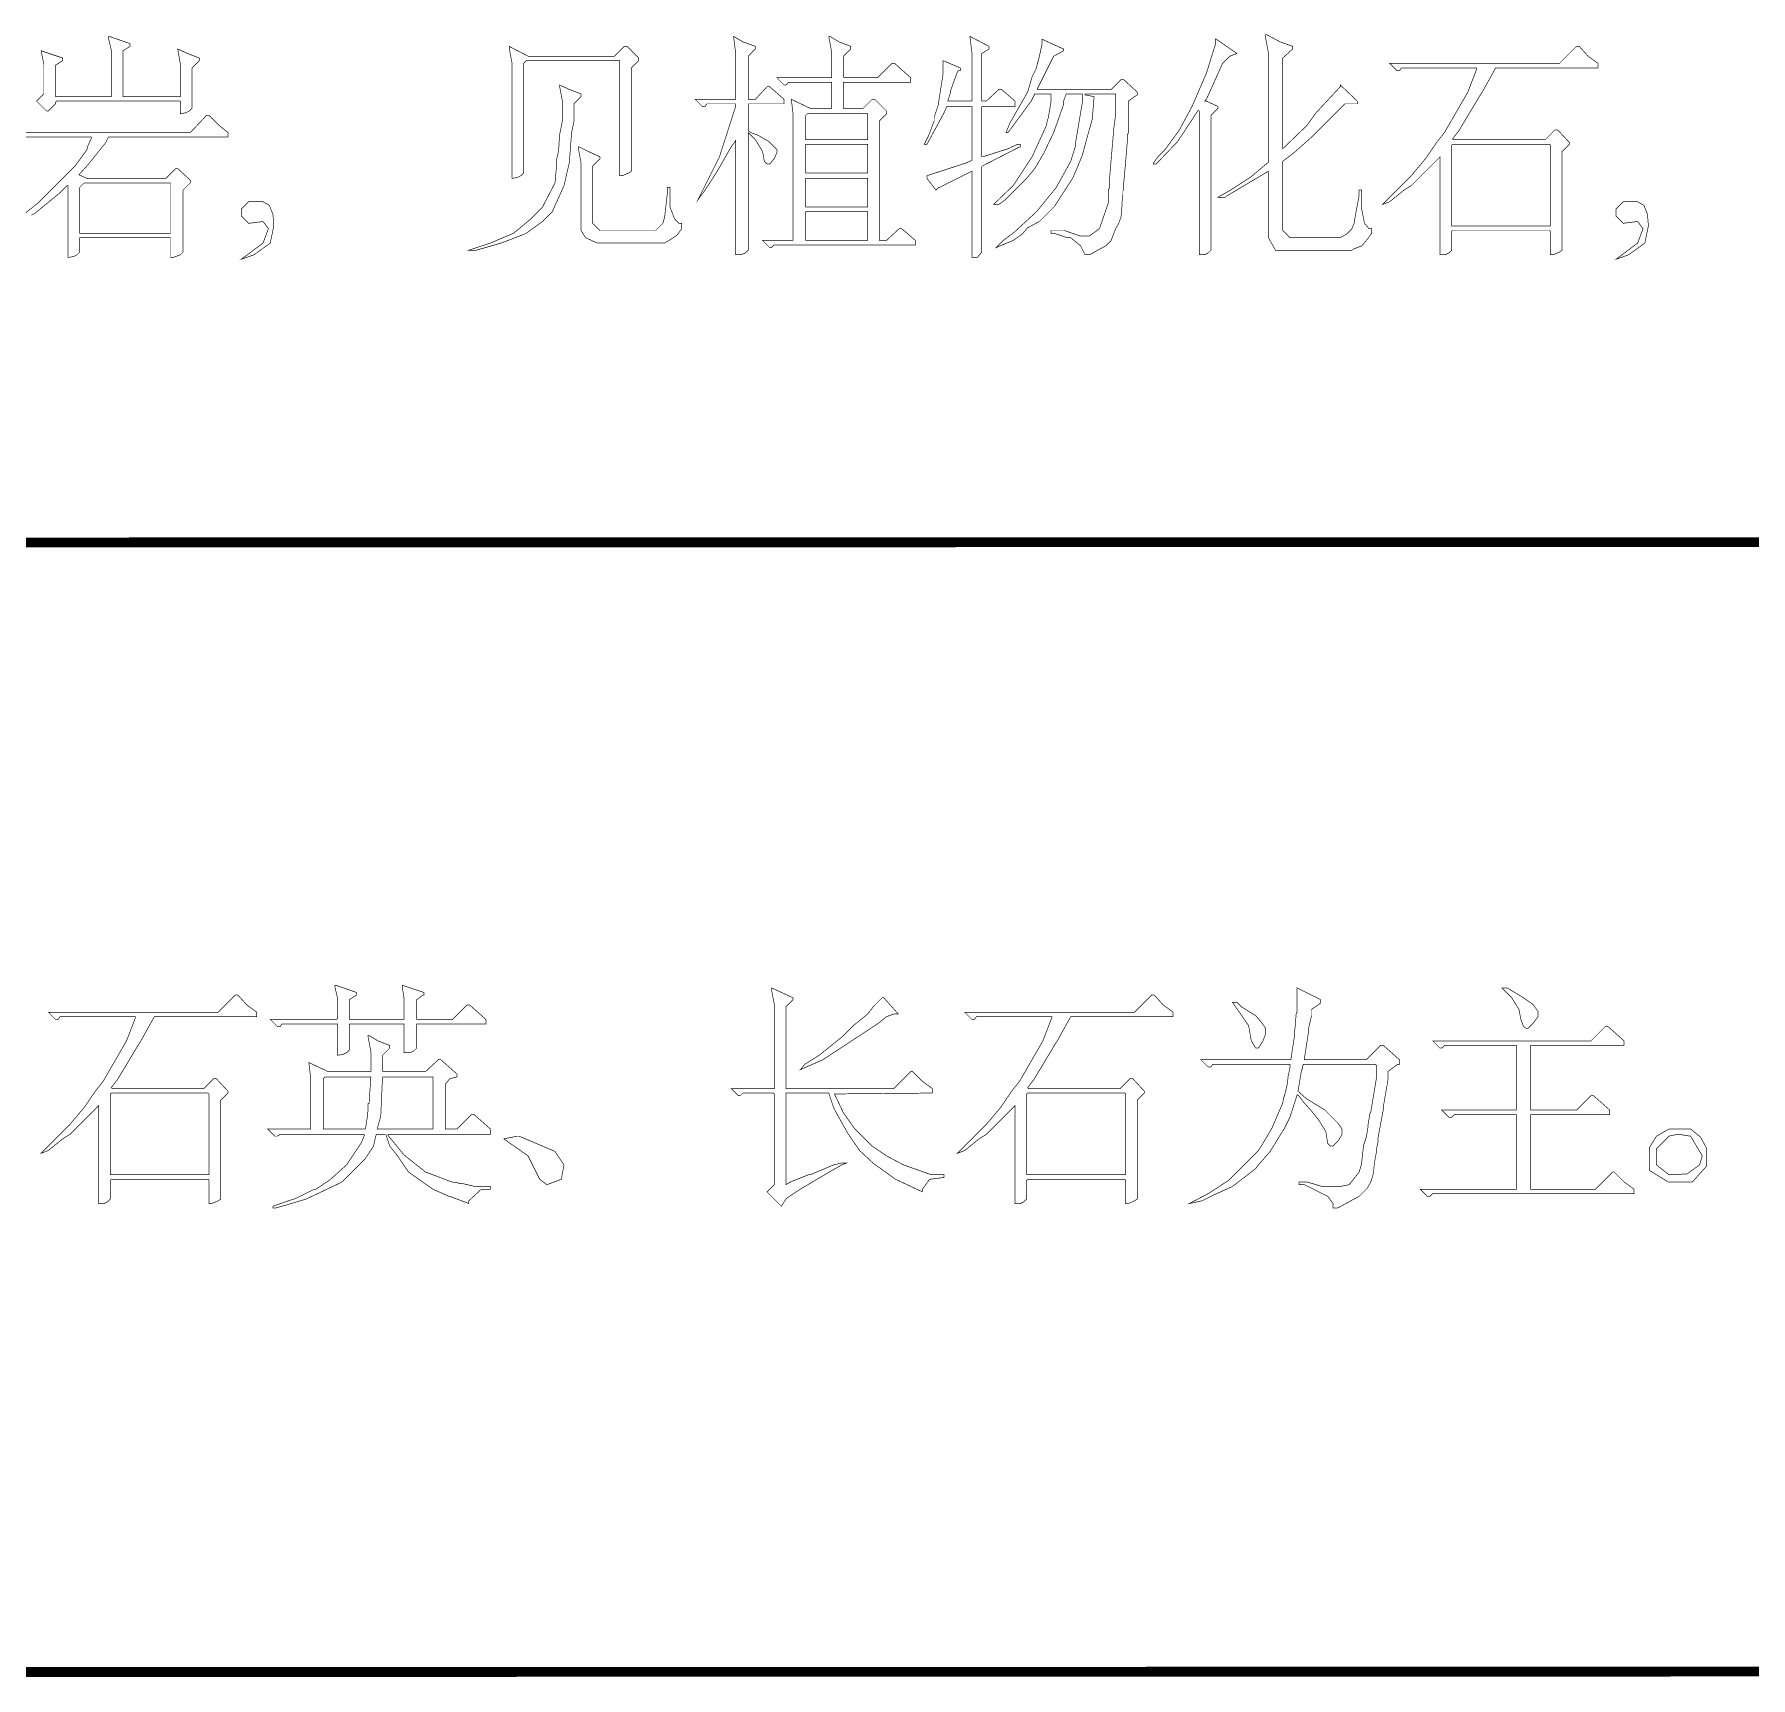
# Model space of a CAD drawing. Extents: x 94 to 452, y -72 to 1042.
# Drawn here: x 258.31 to 284.53, y 358.03 to 383.14 of the extents above; entities that cross this region are included whole.
import ezdxf

# ---------------------------------------------------------------- set-up
doc = ezdxf.new("R2010")
doc.units = 0
doc.header["$MEASUREMENT"] = 0
doc.layers.add('TREE_LAYER', color=7, linetype='Continuous')

msp = doc.modelspace()

# ---------------------------------------------------------------- linework, layer by layer
at = {"layer": 'TREE_LAYER'}
for points, const_width, elevation in [([(259.452469, 383.105089), (259.438743, 383.105089), (259.438743, 383.077638), (259.47992, 382.899207), (259.47992, 382.185481), (259.466194, 382.185481), (258.642665, 382.185481), (258.628939, 382.185481), (258.628939, 382.665873), (258.738743, 382.734501), (258.738743, 382.734501), (258.738743, 382.775677), (258.409332, 382.885481), (258.450508, 382.679599), (258.450508, 382.226658), (258.340704, 382.116854), (258.491685, 381.965873), (258.519136, 381.965873), (258.628939, 382.075677), (258.628939, 382.103128), (258.642665, 382.116854), (260.536783, 382.116854), (260.536783, 382.103128), (260.536783, 381.924697), (260.619136, 381.938423), (260.674037, 381.965873), (260.715214, 382.00705), (260.715214, 382.624697), (260.825018, 382.734501), (260.825018, 382.775677), (260.646587, 382.844305), (260.495606, 382.912932), (260.536783, 382.679599), (260.536783, 382.185481), (260.536783, 382.185481), (259.658351, 382.185481), (259.658351, 382.185481), (259.658351, 382.885481), (259.768155, 382.954109), (259.768155, 382.954109), (259.768155, 382.995285), (259.452469, 383.105089), (259.452469, 383.105089)], 0.01, 47), ([(268.991685, 383.105089), (268.991685, 383.105089), (268.991685, 383.077638), (269.019136, 382.85803), (269.019136, 382.15803), (269.019136, 382.144305), (268.401488, 382.144305), (268.511292, 382.034501), (268.552469, 382.034501), (268.57992, 382.075677), (269.019136, 382.075677), (269.019136, 382.075677), (269.019136, 382.034501), (268.772077, 381.265873), (268.442665, 380.60705), (268.552469, 380.75803), (268.7309, 381.03254), (268.950508, 381.416854), (269.019136, 381.512932), (269.019136, 381.512932), (269.019136, 379.769795), (269.101488, 379.769795), (269.170116, 379.797246), (269.211292, 379.838423), (269.211292, 381.622736), (269.211292, 381.636462), (269.321096, 381.526658), (269.4309, 381.348226), (269.458351, 381.197246), (269.499528, 381.15607), (269.540704, 381.15607), (269.609332, 381.238423), (269.650508, 381.334501), (269.650508, 381.375677), (269.526979, 381.499207), (269.362273, 381.595285), (269.252469, 381.636462), (269.211292, 381.663913), (269.211292, 382.075677), (269.211292, 382.075677), (269.760312, 382.075677), (269.760312, 382.144305), (269.540704, 382.336462), (269.499528, 382.336462), (269.321096, 382.144305), (269.211292, 382.144305), (269.211292, 382.15803), (269.211292, 382.803128), (269.321096, 382.912932), (269.321096, 382.954109), (269.128939, 383.022736), (268.991685, 383.105089), (268.991685, 383.105089)], 0.01, 47), ([(270.460312, 383.105089), (270.446587, 383.105089), (270.446587, 383.077638), (270.487763, 382.85803), (270.487763, 382.487442), (270.487763, 382.473717), (269.650508, 382.473717), (269.760312, 382.363913), (269.787763, 382.363913), (269.828939, 382.405089), (270.487763, 382.405089), (270.487763, 382.405089), (270.487763, 382.00705), (270.487763, 382.00705), (270.158351, 382.00705), (269.870116, 382.144305), (269.897567, 381.910972), (269.897567, 379.989403), (269.897567, 379.989403), (269.4309, 379.989403), (269.540704, 379.879599), (269.568155, 379.879599), (269.609332, 379.920775), (271.764234, 379.920775), (271.764234, 379.989403), (271.558351, 380.167834), (271.517175, 380.167834), (271.325018, 379.989403), (271.228939, 379.989403), (271.215214, 379.989403), (271.215214, 381.814893), (271.325018, 381.924697), (271.325018, 381.965873), (271.146587, 382.144305), (271.10541, 382.144305), (270.968155, 382.00705), (270.67992, 382.00705), (270.666194, 382.00705), (270.666194, 382.405089), (270.67992, 382.405089), (271.695606, 382.405089), (271.695606, 382.473717), (271.448547, 382.693324), (271.407371, 382.693324), (271.187763, 382.473717), (270.67992, 382.473717), (270.666194, 382.487442), (270.666194, 382.803128), (270.775998, 382.912932), (270.775998, 382.954109), (270.597567, 383.022736), (270.460312, 383.105089), (270.460312, 383.105089)], 0.01, 47), ([(272.601488, 383.105089), (272.601488, 383.105089), (272.601488, 383.077638), (272.628939, 382.85803), (272.628939, 382.116854), (272.628939, 382.116854), (272.272077, 382.116854), (272.258351, 382.116854), (272.299528, 382.240383), (272.299528, 382.267834), (272.409332, 382.569795), (272.423057, 382.583521), (272.450508, 382.583521), (272.450508, 382.624697), (272.189724, 382.734501), (272.189724, 382.542344), (272.121096, 382.103128), (272.121096, 382.075677), (272.052469, 381.869795), (272.052469, 381.814893), (271.970116, 381.595285), (271.901488, 381.45803), (271.942665, 381.45803), (271.942665, 381.45803), (272.203449, 381.938423), (272.244626, 382.034501), (272.628939, 382.034501), (272.628939, 382.034501), (272.628939, 381.210972), (272.532861, 381.169795), (271.942665, 380.977638), (271.942665, 380.936462), (272.07992, 380.75803), (272.121096, 380.799207), (272.134822, 380.799207), (272.628939, 381.046266), (272.628939, 381.046266), (272.628939, 379.728619), (272.711292, 379.728619), (272.77992, 379.810972), (272.77992, 381.114893), (272.793645, 381.128619), (273.35639, 381.416854), (273.370116, 381.416854), (273.370116, 381.45803), (273.328939, 381.45803), (273.150508, 381.375677), (273.136783, 381.375677), (272.793645, 381.265873), (272.77992, 381.265873), (272.77992, 382.034501), (272.77992, 382.034501), (273.287763, 382.034501), (273.287763, 382.116854), (273.081881, 382.295285), (273.040704, 382.295285), (272.848547, 382.116854), (272.77992, 382.116854), (272.77992, 382.116854), (272.77992, 382.844305), (272.889724, 382.912932), (272.889724, 382.912932), (272.889724, 382.954109), (272.601488, 383.105089), (272.601488, 383.105089)], 0.01, 47), ([(277.1309, 383.13254), (277.117175, 383.13254), (277.117175, 383.077638), (277.158351, 382.85803), (277.158351, 381.183521), (276.897567, 380.963913), (276.581881, 380.75803), (276.389724, 380.648226), (276.499528, 380.648226), (276.513253, 380.661952), (277.158351, 381.046266), (277.158351, 381.03254), (277.158351, 380.030579), (277.268155, 379.838423), (278.434822, 379.838423), (278.448547, 379.852148), (278.585802, 379.90705), (278.668155, 380.003128), (278.736783, 380.099207), (278.736783, 380.167834), (278.695606, 380.167834), (278.626979, 380.250187), (278.585802, 380.45607), (278.585802, 380.75803), (278.544626, 380.75803), (278.544626, 380.675677), (278.475998, 380.305089), (278.475998, 380.277638), (278.462273, 380.236462), (278.434822, 380.167834), (278.352469, 380.085481), (278.25639, 380.030579), (277.487763, 380.030579), (277.377959, 380.140383), (277.377959, 381.197246), (277.55639, 381.334501), (277.803449, 381.554109), (278.325018, 382.075677), (278.517175, 382.075677), (278.517175, 382.116854), (278.25639, 382.363913), (278.25639, 382.336462), (277.885802, 381.938423), (277.748547, 381.746266), (277.377959, 381.389403), (277.377959, 381.389403), (277.377959, 382.775677), (277.528939, 382.912932), (277.528939, 382.954109), (277.336783, 383.022736), (277.1309, 383.13254), (277.1309, 383.13254)], 0.01, 47), ([(265.560312, 382.954109), (265.560312, 382.954109), (265.560312, 382.926658), (265.601488, 382.70705), (265.601488, 380.936462), (265.683841, 380.950187), (265.738743, 380.977638), (265.77992, 381.018815), (265.77992, 382.693324), (265.821096, 382.734501), (267.234822, 382.734501), (267.248547, 382.734501), (267.248547, 380.977638), (267.289724, 380.977638), (267.385802, 381.018815), (267.426979, 381.046266), (267.426979, 382.624697), (267.536783, 382.734501), (267.536783, 382.775677), (267.358351, 382.954109), (267.317175, 382.954109), (267.166194, 382.803128), (265.848547, 382.803128), (265.560312, 382.954109), (265.560312, 382.954109)], 0.01, 47), ([(273.699528, 383.063913), (273.699528, 383.063913), (273.699528, 382.98156), (273.644626, 382.734501), (273.6309, 382.70705), (273.617175, 382.624697), (273.548547, 382.487442), (273.47992, 382.254109), (273.20541, 381.773717), (273.150508, 381.636462), (273.177959, 381.636462), (273.191685, 381.650187), (273.534822, 382.116854), (273.589724, 382.226658), (273.836783, 382.226658), (273.836783, 382.212932), (273.836783, 382.103128), (273.795606, 381.85607), (273.781881, 381.828619), (273.768155, 381.746266), (273.548547, 381.265873), (273.260312, 380.826658), (272.958351, 380.538423), (273.040704, 380.538423), (273.136783, 380.60705), (273.452469, 380.922736), (273.589724, 381.087442), (273.726979, 381.320775), (273.877959, 381.636462), (274.028939, 382.061952), (274.028939, 382.116854), (274.070116, 382.226658), (274.317175, 382.226658), (274.317175, 382.212932), (274.317175, 382.103128), (274.207371, 381.444305), (274.207371, 381.416854), (274.138743, 381.197246), (273.919136, 380.799207), (273.617175, 380.428619), (273.274037, 380.112932), (273.109332, 379.989403), (272.999528, 379.879599), (273.260312, 379.989403), (273.397567, 380.085481), (273.47992, 380.18156), (273.658351, 380.277638), (273.891685, 380.510972), (274.166194, 380.936462), (274.221096, 381.059991), (274.317175, 381.293324), (274.372077, 381.499207), (274.468155, 381.842344), (274.495606, 382.185481), (274.358351, 382.212932), (274.358351, 382.226658), (274.825018, 382.226658), (274.825018, 382.212932), (274.825018, 381.910972), (274.797567, 381.705089), (274.75639, 381.224697), (274.75639, 381.224697), (274.728939, 380.895285), (274.728939, 380.88156), (274.728939, 380.785481), (274.715214, 380.771756), (274.715214, 380.565873), (274.60541, 380.250187), (274.577959, 380.167834), (274.426979, 380.05803), (274.275998, 380.05803), (274.042665, 380.140383), (273.836783, 380.140383), (273.836783, 380.099207), (273.877959, 380.099207), (274.083841, 380.030579), (274.138743, 380.030579), (274.289724, 379.90705), (274.358351, 379.769795), (274.426979, 379.769795), (274.674037, 379.90705), (274.75639, 379.989403), (274.825018, 380.167834), (274.866194, 380.236462), (274.907371, 380.346266), (274.921096, 380.510972), (274.921096, 380.524697), (274.921096, 380.552148), (274.934822, 380.689403), (274.934822, 380.744305), (274.948547, 380.75803), (274.948547, 380.812932), (274.948547, 380.867834), (274.975998, 381.169795), (274.975998, 381.169795), (275.003449, 381.499207), (275.003449, 381.512932), (275.003449, 381.609011), (275.017175, 381.622736), (275.017175, 382.116854), (275.15443, 382.212932), (275.15443, 382.226658), (275.15443, 382.254109), (274.948547, 382.446266), (274.907371, 382.446266), (274.75639, 382.295285), (273.6309, 382.295285), (273.6309, 382.309011), (273.877959, 382.803128), (274.028939, 382.885481), (274.028939, 382.912932), (273.699528, 383.063913), (273.699528, 383.063913)], 0.01, 47), ([(276.362273, 383.063913), (276.348547, 383.063913), (276.348547, 382.98156), (276.211292, 382.542344), (275.991685, 382.034501), (275.799528, 381.677638), (275.57992, 381.375677), (275.470116, 381.265873), (275.401488, 381.169795), (275.401488, 381.15607), (275.442665, 381.15607), (275.772077, 381.499207), (276.087763, 381.979599), (276.101488, 381.965873), (276.101488, 379.769795), (276.183841, 379.769795), (276.238743, 379.797246), (276.27992, 379.838423), (276.27992, 381.897246), (276.389724, 382.00705), (276.389724, 382.034501), (276.211292, 382.116854), (276.197567, 382.116854), (276.183841, 382.116854), (276.211292, 382.144305), (276.458351, 382.693324), (276.568155, 382.803128), (276.677959, 382.844305), (276.362273, 383.063913), (276.362273, 383.063913)], 0.01, 47), ([(281.907371, 382.954109), (281.866194, 382.954109), (281.60541, 382.693324), (279.011292, 382.693324), (279.121096, 382.583521), (279.162273, 382.583521), (279.189724, 382.624697), (280.342665, 382.624697), (280.342665, 382.610972), (280.20541, 382.254109), (279.848547, 381.636462), (279.738743, 381.499207), (279.560312, 381.238423), (279.340704, 380.977638), (278.901488, 380.538423), (279.011292, 380.579599), (279.2309, 380.75803), (279.340704, 380.826658), (279.77992, 381.265873), (279.77992, 381.265873), (279.77992, 379.769795), (279.862273, 379.769795), (279.917175, 379.797246), (279.958351, 379.838423), (279.958351, 380.126658), (279.972077, 380.140383), (281.45443, 380.140383), (281.468155, 380.126658), (281.468155, 379.769795), (281.509332, 379.769795), (281.60541, 379.810972), (281.646587, 379.838423), (281.646587, 381.348226), (281.75639, 381.45803), (281.75639, 381.485481), (281.577959, 381.677638), (281.536783, 381.677638), (281.385802, 381.526658), (279.985802, 381.526658), (279.972077, 381.540383), (280.068155, 381.663913), (280.397567, 382.212932), (280.425018, 382.254109), (280.6309, 382.624697), (282.195606, 382.624697), (282.195606, 382.693324), (282.044626, 382.803128), (281.907371, 382.954109), (281.907371, 382.954109)], 0.01, 47), ([(266.328939, 382.363913), (266.328939, 382.363913), (266.328939, 382.350187), (266.370116, 382.130579), (266.370116, 381.801168), (266.328939, 381.595285), (266.315214, 381.361952), (266.287763, 381.238423), (266.287763, 381.183521), (266.260312, 380.867834), (266.068155, 380.497246), (265.875998, 380.305089), (265.628939, 380.099207), (265.272077, 379.948226), (264.942665, 379.838423), (265.052469, 379.838423), (265.436783, 379.948226), (265.793645, 380.085481), (265.821096, 380.099207), (266.068155, 380.277638), (266.219136, 380.428619), (266.397567, 380.826658), (266.438743, 381.005089), (266.47992, 381.183521), (266.493645, 381.375677), (266.507371, 381.554109), (266.507371, 381.609011), (266.548547, 381.801168), (266.548547, 382.075677), (266.658351, 382.185481), (266.658351, 382.226658), (266.47992, 382.295285), (266.328939, 382.363913), (266.328939, 382.363913)], 0.01, 47), ([(260.975998, 381.897246), (260.934822, 381.897246), (260.687763, 381.636462), (257.942665, 381.636462)], 0.01, 47), ([(258.258351, 380.373717), (258.313253, 380.401168), (258.697567, 380.716854), (258.807371, 380.826658), (258.821096, 380.826658), (258.821096, 379.728619), (258.903449, 379.742344), (258.958351, 379.769795), (258.999528, 379.810972), (258.999528, 380.016854), (258.999528, 380.030579), (260.385802, 380.030579), (260.385802, 380.016854), (260.385802, 379.728619), (260.426979, 379.728619), (260.536783, 379.769795), (260.577959, 379.810972), (260.577959, 380.75803), (260.687763, 380.867834), (260.687763, 380.909011), (260.495606, 381.087442), (260.468155, 381.087442), (260.317175, 380.936462), (259.109332, 380.936462), (258.985802, 380.991364), (259.123057, 381.142344), (259.397567, 381.485481), (259.438743, 381.567834), (261.264234, 381.567834), (261.264234, 381.636462), (261.126979, 381.746266), (260.975998, 381.897246), (260.975998, 381.897246)], 0.01, 47), ([(270.117175, 381.924697), (270.117175, 381.924697), (271.036783, 381.924697), (271.036783, 381.924697), (271.036783, 381.526658), (271.036783, 381.526658), (270.089724, 381.526658), (270.089724, 381.526658), (270.089724, 381.897246), (270.117175, 381.924697), (270.117175, 381.924697)], 0.01, 47), ([(258.121096, 381.567834), (259.177959, 381.567834), (259.177959, 381.554109), (259.123057, 381.430579), (259.109332, 381.375677), (258.9309, 381.128619), (258.368155, 380.565873), (258.025018, 380.291364)], 0.01, 47), ([(266.6309, 381.416854), (266.617175, 381.416854), (266.617175, 381.389403), (266.658351, 381.169795), (266.658351, 380.140383), (266.726979, 380.030579), (266.90541, 379.948226), (267.934822, 379.948226), (268.003449, 379.989403), (268.126979, 380.071756), (268.195606, 380.167834), (268.195606, 380.250187), (268.15443, 380.250187), (268.085802, 380.318815), (268.017175, 380.497246), (268.017175, 380.799207), (267.975998, 380.799207), (267.975998, 380.703128), (267.934822, 380.346266), (267.907371, 380.250187), (267.797567, 380.140383), (266.946587, 380.140383), (266.836783, 380.250187), (266.836783, 381.128619), (266.946587, 381.238423), (266.946587, 381.265873), (266.768155, 381.348226), (266.6309, 381.416854), (266.6309, 381.416854)], 0.01, 47), ([(270.089724, 381.444305), (270.089724, 381.45803), (271.036783, 381.45803), (271.036783, 381.444305), (271.036783, 381.018815), (271.036783, 381.018815), (270.089724, 381.018815), (270.089724, 381.018815), (270.089724, 381.444305), (270.089724, 381.444305)], 0.01, 47), ([(279.958351, 381.444305), (279.972077, 381.45803), (281.45443, 381.45803), (281.468155, 381.444305), (281.468155, 380.209011), (281.45443, 380.209011), (279.972077, 380.209011), (279.958351, 380.209011), (279.958351, 381.444305), (279.958351, 381.444305)], 0.01, 47), ([(259.068155, 380.867834), (259.068155, 380.867834), (260.385802, 380.867834), (260.385802, 380.867834), (260.385802, 380.099207), (260.385802, 380.099207), (258.999528, 380.099207), (258.999528, 380.099207), (258.999528, 380.799207), (259.068155, 380.867834), (259.068155, 380.867834)], 0.01, 47), ([(270.089724, 380.936462), (270.089724, 380.936462), (271.036783, 380.936462), (271.036783, 380.936462), (271.036783, 380.510972), (271.036783, 380.497246), (270.089724, 380.497246), (270.089724, 380.510972), (270.089724, 380.936462), (270.089724, 380.936462)], 0.01, 47), ([(261.799528, 380.579599), (261.57992, 380.579599), (261.470116, 380.469795), (261.470116, 380.359991), (261.57992, 380.250187), (261.799528, 380.277638), (261.881881, 380.167834), (261.799528, 379.948226), (261.470116, 379.701168), (261.662273, 379.769795), (261.909332, 379.948226), (261.964234, 380.209011), (261.950508, 380.387442), (261.895606, 380.524697), (261.799528, 380.579599), (261.799528, 380.579599)], 0.01, 47), ([(282.799528, 380.579599), (282.57992, 380.579599), (282.470116, 380.469795), (282.470116, 380.359991), (282.57992, 380.250187), (282.799528, 380.277638), (282.881881, 380.167834), (282.799528, 379.948226), (282.470116, 379.701168), (282.662273, 379.769795), (282.909332, 379.948226), (282.964234, 380.209011), (282.950508, 380.387442), (282.895606, 380.524697), (282.799528, 380.579599), (282.799528, 380.579599)], 0.01, 47), ([(270.089724, 380.428619), (270.089724, 380.428619), (271.036783, 380.428619), (271.036783, 380.428619), (271.036783, 379.989403), (271.036783, 379.989403), (270.089724, 379.989403), (270.089724, 379.989403), (270.089724, 380.428619), (270.089724, 380.428619)], 0.01, 47), ([(221.22612, 375.368134), (399.22612, 375.400741)], 0.15, 178.000003), ([(261.415198, 368.458799), (261.374022, 368.458799), (261.113237, 368.198015), (258.51912, 368.198015), (258.628924, 368.088211), (258.6701, 368.088211), (258.697551, 368.129387), (259.850492, 368.129387), (259.850492, 368.115662), (259.713237, 367.758799), (259.356375, 367.141152), (259.246571, 367.003897), (259.068139, 366.743113), (258.848531, 366.482328), (258.409316, 366.043113), (258.51912, 366.084289), (258.738728, 366.26272), (258.848531, 366.331348), (259.287747, 366.770564), (259.287747, 366.770564), (259.287747, 365.274485), (259.3701, 365.274485), (259.425002, 365.301936), (259.466179, 365.343113), (259.466179, 365.631348), (259.479904, 365.645073), (260.962257, 365.645073), (260.975982, 365.631348), (260.975982, 365.274485), (261.017159, 365.274485), (261.113237, 365.315662), (261.154414, 365.343113), (261.154414, 366.852917), (261.264218, 366.96272), (261.264218, 366.990171), (261.085786, 367.182328), (261.04461, 367.182328), (260.89363, 367.031348), (259.49363, 367.031348), (259.479904, 367.045073), (259.575982, 367.168603), (259.905394, 367.717622), (259.932845, 367.758799), (260.138728, 368.129387), (261.703433, 368.129387), (261.703433, 368.198015), (261.552453, 368.307819), (261.415198, 368.458799), (261.415198, 368.458799)], 0.01, 48), ([(262.911277, 368.609779), (262.897551, 368.609779), (262.897551, 368.582328), (262.938728, 368.403897), (262.938728, 368.101936), (262.925002, 368.088211), (261.909316, 368.088211), (262.01912, 367.978407), (262.060296, 367.978407), (262.087747, 368.019583), (262.925002, 368.019583), (262.938728, 368.019583), (262.938728, 367.539191), (263.021081, 367.552917), (263.075982, 367.580368), (263.117159, 367.621544), (263.117159, 368.019583), (263.117159, 368.019583), (263.954414, 368.019583), (263.954414, 368.019583), (263.954414, 367.580368), (264.050492, 367.580368), (264.105394, 367.607819), (264.146571, 367.648995), (264.146571, 368.019583), (264.146571, 368.019583), (265.203433, 368.019583), (265.203433, 368.088211), (264.956375, 368.307819), (264.915198, 368.307819), (264.69559, 368.088211), (264.146571, 368.088211), (264.146571, 368.101936), (264.146571, 368.390171), (264.242649, 368.458799), (264.256375, 368.458799), (264.256375, 368.499975), (263.926963, 368.609779), (263.926963, 368.609779), (263.926963, 368.582328), (263.954414, 368.403897), (263.954414, 368.101936), (263.954414, 368.088211), (263.117159, 368.088211), (263.117159, 368.101936), (263.117159, 368.390171), (263.226963, 368.458799), (263.226963, 368.458799), (263.226963, 368.499975), (262.911277, 368.609779), (262.911277, 368.609779)], 0.01, 48), ([(269.568139, 368.568603), (269.568139, 368.568603), (269.568139, 368.541152), (269.609316, 368.321544), (269.609316, 367.031348), (269.59559, 367.031348), (268.950492, 367.031348), (269.060296, 366.921544), (269.087747, 366.921544), (269.128924, 366.96272), (269.59559, 366.96272), (269.609316, 366.948995), (269.609316, 365.56272), (269.499512, 365.452917), (269.71912, 365.233309), (269.787747, 365.343113), (269.801473, 365.356838), (270.007355, 365.494093), (270.377943, 365.713701), (270.638728, 365.864681), (270.707355, 365.892132), (270.625002, 365.892132), (270.515198, 365.864681), (270.158335, 365.713701), (270.130884, 365.713701), (269.856375, 365.603897), (269.787747, 365.56272), (269.787747, 365.576446), (269.787747, 366.948995), (269.787747, 366.96272), (270.446571, 366.96272), (270.446571, 366.948995), (270.515198, 366.743113), (270.542649, 366.688211), (270.734806, 366.345073), (270.913237, 366.084289), (271.11912, 365.892132), (271.462257, 365.645073), (271.874022, 365.452917), (271.874022, 365.494093), (271.983826, 365.645073), (272.203433, 365.672524), (272.203433, 365.713701), (272.011277, 365.713701), (271.585786, 365.864681), (271.325002, 366.001936), (271.105394, 366.152917), (270.830884, 366.427426), (270.666179, 366.66076), (270.528924, 366.948995), (272.025002, 366.96272), (272.025002, 367.031348), (271.874022, 367.141152), (271.723041, 367.292132), (271.69559, 367.292132), (271.434806, 367.031348), (269.787747, 367.031348), (269.787747, 367.031348), (269.787747, 368.280368), (269.897551, 368.390171), (269.897551, 368.417622), (269.71912, 368.499975), (269.568139, 368.568603), (269.568139, 368.568603)], 0.01, 48), ([(271.283826, 368.417622), (271.256375, 368.417622), (271.132845, 368.294093), (271.036767, 368.170564), (270.817159, 367.992132), (270.652453, 367.827426), (270.29559, 367.539191), (270.075982, 367.401936), (270.007355, 367.319583), (270.350492, 367.470564), (271.187747, 368.019583), (271.325002, 368.129387), (271.434806, 368.170564), (271.503433, 368.170564), (271.283826, 368.417622), (271.283826, 368.417622)], 0.01, 48), ([(275.415198, 368.458799), (275.374022, 368.458799), (275.113237, 368.198015), (272.51912, 368.198015), (272.628924, 368.088211), (272.6701, 368.088211), (272.697551, 368.129387), (273.850492, 368.129387), (273.850492, 368.115662), (273.713237, 367.758799), (273.356375, 367.141152), (273.246571, 367.003897), (273.068139, 366.743113), (272.848531, 366.482328), (272.409316, 366.043113), (272.51912, 366.084289), (272.738728, 366.26272), (272.848531, 366.331348), (273.287747, 366.770564), (273.287747, 366.770564), (273.287747, 365.274485), (273.3701, 365.274485), (273.425002, 365.301936), (273.466179, 365.343113), (273.466179, 365.631348), (273.479904, 365.645073), (274.962257, 365.645073), (274.975982, 365.631348), (274.975982, 365.274485), (275.017159, 365.274485), (275.113237, 365.315662), (275.154414, 365.343113), (275.154414, 366.852917), (275.264218, 366.96272), (275.264218, 366.990171), (275.085786, 367.182328), (275.04461, 367.182328), (274.89363, 367.031348), (273.49363, 367.031348), (273.479904, 367.045073), (273.575982, 367.168603), (273.905394, 367.717622), (273.932845, 367.758799), (274.138728, 368.129387), (275.703433, 368.129387), (275.703433, 368.198015), (275.552453, 368.307819), (275.415198, 368.458799), (275.415198, 368.458799)], 0.01, 48), ([(277.597551, 368.568603), (277.597551, 368.568603), (277.597551, 368.184289), (277.583826, 368.184289), (277.5701, 368.005858), (277.556375, 367.868603), (277.556375, 367.827426), (277.501473, 367.470564), (276.128924, 367.470564), (276.238728, 367.36076), (276.279904, 367.36076), (276.307355, 367.401936), (277.487747, 367.401936), (277.487747, 367.388211), (277.487747, 367.388211), (277.487747, 367.347034), (277.460296, 367.223505), (277.460296, 367.196054), (277.446571, 367.127426), (277.446571, 367.099975), (277.405394, 366.921544), (277.391669, 366.894093), (277.377943, 366.81174), (277.213237, 366.427426), (277.075982, 366.194093), (277.007355, 366.084289), (276.554414, 365.631348), (276.238728, 365.425466), (275.950492, 365.274485), (276.142649, 365.315662), (276.307355, 365.398015), (276.609316, 365.535269), (276.966179, 365.809779), (276.99363, 365.850956), (277.185786, 366.070564), (277.405394, 366.427426), (277.487747, 366.592132), (277.597551, 366.935269), (277.625002, 366.921544), (277.69363, 366.825466), (277.817159, 366.688211), (277.926963, 366.550956), (278.036767, 366.372524), (278.064218, 366.194093), (278.105394, 366.152917), (278.146571, 366.152917), (278.228924, 366.235269), (278.283826, 366.331348), (278.283826, 366.413701), (278.215198, 366.509779), (278.023041, 366.701936), (277.734806, 366.880368), (277.611277, 366.990171), (277.666179, 367.319583), (277.679904, 367.333309), (277.679904, 367.374485), (277.69363, 367.401936), (278.791669, 367.401936), (278.805394, 367.388211), (278.805394, 367.168603), (278.723041, 366.674485), (278.709316, 366.647034), (278.681865, 366.482328), (278.681865, 366.454877), (278.654414, 366.290171), (278.613237, 366.166642), (278.599512, 366.043113), (278.585786, 365.919583), (278.585786, 365.892132), (278.54461, 365.754877), (278.39363, 365.56272), (278.256375, 365.535269), (278.228924, 365.535269), (277.981865, 365.535269), (277.748531, 365.603897), (277.625002, 365.603897), (277.625002, 365.56272), (277.707355, 365.56272), (278.064218, 365.384289), (278.146571, 365.274485), (278.146571, 365.205858), (278.215198, 365.205858), (278.54461, 365.384289), (278.668139, 365.507819), (278.723041, 365.603897), (278.736767, 365.645073), (278.764218, 365.741152), (278.777943, 365.892132), (278.805394, 366.043113), (278.805394, 366.084289), (278.832845, 366.207819), (278.832845, 366.276446), (278.915198, 366.715662), (278.915198, 366.756838), (278.983826, 367.154877), (278.983826, 367.292132), (279.134806, 367.401936), (279.162257, 367.401936), (279.162257, 367.470564), (278.915198, 367.690171), (278.874022, 367.690171), (278.654414, 367.470564), (277.707355, 367.470564), (277.707355, 367.484289), (277.775982, 367.923505), (277.775982, 367.964681), (277.817159, 368.143113), (277.817159, 368.239191), (277.954414, 368.335269), (277.954414, 368.348995), (277.954414, 368.390171), (277.597551, 368.568603), (277.597551, 368.568603)], 0.01, 48), ([(280.809316, 368.568603), (280.726963, 368.568603), (280.877943, 368.417622), (280.987747, 368.239191), (281.015198, 368.088211), (281.056375, 367.978407), (281.097551, 367.950956), (281.125002, 367.950956), (281.207355, 368.033309), (281.275982, 368.129387), (281.275982, 368.198015), (281.275982, 368.21174), (281.207355, 368.307819), (281.19363, 368.321544), (281.056375, 368.417622), (280.809316, 368.568603), (280.809316, 368.568603)], 0.01, 48), ([(276.677943, 368.348995), (276.609316, 368.348995), (276.705394, 368.21174), (276.856375, 367.992132), (276.897551, 367.758799), (276.966179, 367.648995), (277.007355, 367.648995), (277.075982, 367.758799), (277.117159, 367.868603), (277.117159, 367.950956), (277.048531, 368.047034), (276.966179, 368.143113), (276.746571, 368.280368), (276.677943, 368.348995), (276.677943, 368.348995)], 0.01, 48), ([(282.346571, 367.978407), (282.305394, 367.978407), (282.085786, 367.758799), (279.6701, 367.758799), (279.779904, 367.648995), (279.807355, 367.648995), (279.848531, 367.690171), (280.946571, 367.690171), (280.946571, 367.690171), (280.946571, 366.701936), (280.946571, 366.701936), (279.807355, 366.701936), (279.917159, 366.592132), (279.958335, 366.592132), (279.999512, 366.633309), (280.946571, 366.633309), (280.946571, 366.619583), (280.946571, 365.494093), (280.946571, 365.494093), (279.477943, 365.494093), (279.587747, 365.384289), (279.628924, 365.384289), (279.6701, 365.425466), (282.74461, 365.425466), (282.74461, 365.494093), (282.59363, 365.603897), (282.442649, 365.754877), (282.415198, 365.754877), (282.154414, 365.494093), (281.166179, 365.494093), (281.166179, 365.494093), (281.166179, 366.619583), (281.166179, 366.633309), (282.374022, 366.633309), (282.374022, 366.701936), (282.126963, 366.921544), (282.085786, 366.921544), (281.866179, 366.701936), (281.166179, 366.701936), (281.166179, 366.701936), (281.166179, 367.690171), (281.166179, 367.690171), (282.59363, 367.690171), (282.59363, 367.758799), (282.346571, 367.978407), (282.346571, 367.978407)], 0.01, 48), ([(263.41912, 367.841152), (263.405394, 367.841152), (263.405394, 367.813701), (263.446571, 367.594093), (263.446571, 367.292132), (263.446571, 367.292132), (262.787747, 367.292132), (262.499512, 367.429387), (262.526963, 367.196054), (262.526963, 366.413701), (262.526963, 366.413701), (261.868139, 366.413701), (261.977943, 366.303897), (262.01912, 366.303897), (262.060296, 366.331348), (263.336767, 366.331348), (263.350492, 366.317622), (263.336767, 366.290171), (263.29559, 366.194093), (263.075982, 365.864681), (262.815198, 365.631348), (262.609316, 365.494093), (262.554414, 365.480368), (262.279904, 365.343113), (262.266179, 365.343113), (261.950492, 365.233309), (261.950492, 365.205858), (261.991669, 365.205858), (262.128924, 365.247034), (262.142649, 365.247034), (262.183826, 365.26076), (262.458335, 365.343113), (263.007355, 365.603897), (263.350492, 365.947034), (263.487747, 366.152917), (263.515198, 366.276446), (263.528924, 366.331348), (263.666179, 366.331348), (263.679904, 366.317622), (263.734806, 366.152917), (263.84461, 366.015662), (264.023041, 365.754877), (264.39363, 365.494093), (264.640688, 365.384289), (264.654414, 365.384289), (264.942649, 365.274485), (264.942649, 365.274485), (264.942649, 365.315662), (265.134806, 365.494093), (265.272061, 365.494093), (265.272061, 365.535269), (265.038728, 365.535269), (264.860296, 365.576446), (264.805394, 365.576446), (264.777943, 365.590171), (264.681865, 365.603897), (264.325002, 365.741152), (264.283826, 365.754877), (263.954414, 366.015662), (263.707355, 366.317622), (263.707355, 366.331348), (263.707355, 366.331348), (265.272061, 366.331348), (265.272061, 366.413701), (265.025002, 366.633309), (264.983826, 366.633309), (264.764218, 366.413701), (264.585786, 366.413701), (264.585786, 366.413701), (264.585786, 367.099975), (264.654414, 367.182328), (264.764218, 367.209779), (264.764218, 367.250956), (264.517159, 367.470564), (264.475982, 367.470564), (264.283826, 367.292132), (263.625002, 367.292132), (263.625002, 367.292132), (263.625002, 367.539191), (263.734806, 367.648995), (263.734806, 367.690171), (263.556375, 367.758799), (263.41912, 367.841152), (263.41912, 367.841152)], 0.01, 48), ([(262.746571, 367.209779), (262.746571, 367.209779), (263.432845, 367.209779), (263.446571, 367.209779), (263.41912, 366.798015), (263.405394, 366.798015), (263.405394, 366.715662), (263.405394, 366.715662), (263.391669, 366.592132), (263.364218, 366.413701), (262.71912, 366.413701), (262.71912, 366.413701), (262.71912, 367.182328), (262.746571, 367.209779), (262.746571, 367.209779)], 0.01, 48), ([(263.625002, 367.209779), (263.625002, 367.209779), (264.39363, 367.209779), (264.39363, 367.209779), (264.39363, 366.413701), (264.39363, 366.413701), (263.542649, 366.413701), (263.542649, 366.413701), (263.597551, 366.605858), (263.625002, 367.209779), (263.625002, 367.209779)], 0.01, 48), ([(259.466179, 366.948995), (259.479904, 366.96272), (260.962257, 366.96272), (260.975982, 366.948995), (260.975982, 365.713701), (260.962257, 365.713701), (259.479904, 365.713701), (259.466179, 365.713701), (259.466179, 366.948995), (259.466179, 366.948995)], 0.01, 48), ([(273.466179, 366.948995), (273.479904, 366.96272), (274.962257, 366.96272), (274.975982, 366.948995), (274.975982, 365.713701), (274.962257, 365.713701), (273.479904, 365.713701), (273.466179, 365.713701), (273.466179, 366.948995), (273.466179, 366.948995)], 0.01, 48), ([(283.609316, 366.413701), (283.279904, 366.413701), (283.087747, 366.303897), (282.977943, 366.125466), (282.977943, 365.782328), (283.266179, 365.603897), (283.636767, 365.603897), (283.856375, 365.850956), (283.856375, 366.11174), (283.760296, 366.290171), (283.609316, 366.413701), (283.609316, 366.413701)], 0.01, 48), ([(283.417159, 366.331348), (283.430884, 366.331348), (283.609316, 366.303897), (283.787747, 366.001936), (283.746571, 365.864681), (283.554414, 365.727426), (283.279904, 365.713701), (283.087747, 365.864681), (283.087747, 366.11174), (283.279904, 366.303897), (283.334806, 366.317622), (283.417159, 366.331348), (283.417159, 366.331348)], 0.01, 48), ([(265.711277, 366.303897), (265.683826, 366.303897), (265.477943, 366.26272), (265.848531, 366.001936), (266.026963, 365.645073), (266.136767, 365.56272), (266.356375, 365.645073), (266.397551, 365.864681), (266.260296, 366.070564), (265.711277, 366.303897), (265.711277, 366.303897)], 0.01, 48), ([(221.22612, 358.105936), (399.22612, 358.157359)], 0.15, 178.000007)]:
    msp.add_lwpolyline(points, dxfattribs=dict(at, const_width=const_width, elevation=elevation))

doc.saveas('drawing.dxf')
